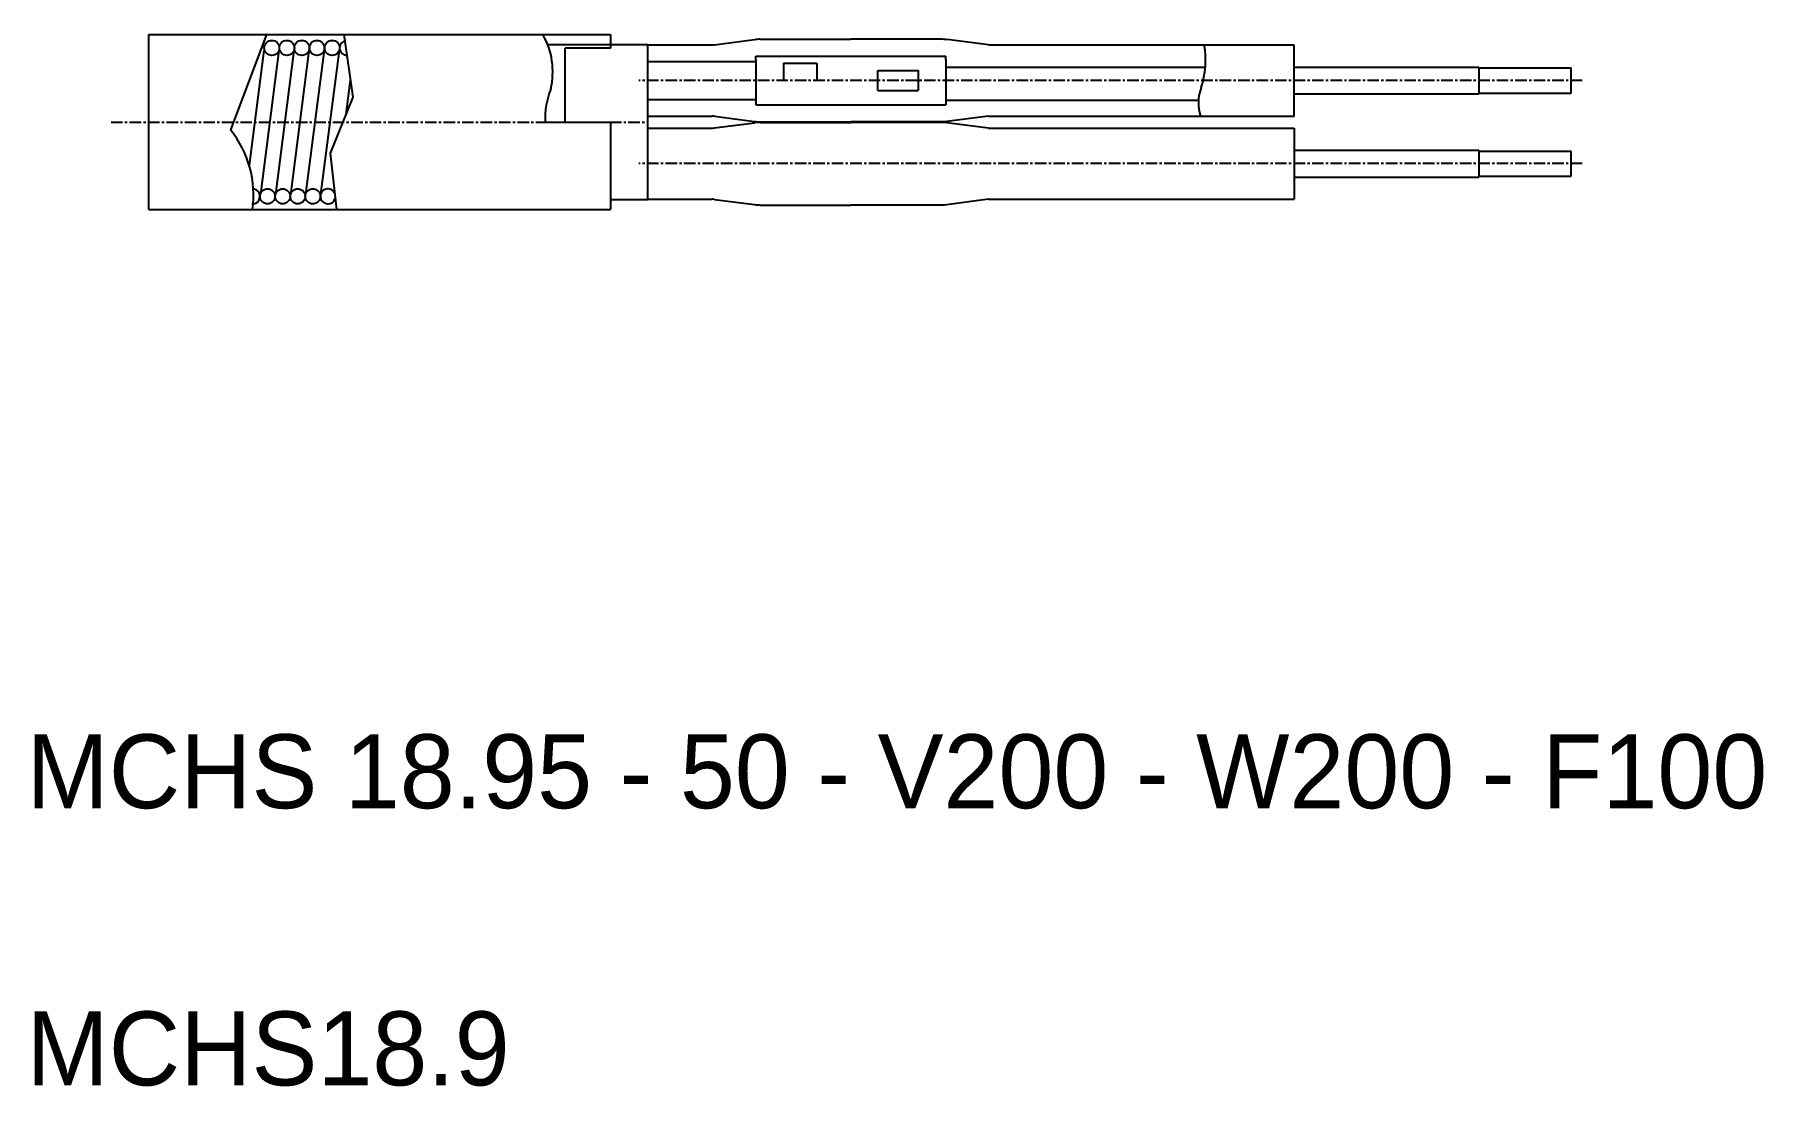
# Model space of a CAD drawing. Extents: x 1 to 188, y 0 to 114.
import ezdxf

# ---------------------------------------------------------------- set-up
doc = ezdxf.new("R2010")
doc.units = 0
doc.linetypes.add('CENTER', pattern=[2, 1.25, -0.25, 0.25, -0.25])
doc.layers.get('0').update_dxf_attribs({"linetype": 'CONTINUOUS'})
doc.layers.add('CENTER', color=1, linetype='CENTER')

msp = doc.modelspace()

# ---------------------------------------------------------------- linework, layer by layer
at = {"color": 7, "linetype": 'CONTINUOUS'}
for p, q in [((13.25, 94.8), (13.25, 113.75)), ((13.25, 113.75), (63.25, 113.75)), ((63.25, 112.66), (67.25, 112.66)), ((67.25, 112.66), (67.25, 95.89)), ((67.25, 112.63), (74.22, 112.63)), ((67.25, 112.63), (74.22, 112.63)), ((74.48, 112.64), (78.81, 113.2)), ((79.45, 113.24), (89.25, 113.24)), ((99.05, 113.24), (89.25, 113.24)), ((104.15, 112.63), (99.69, 113.2)), ((104.15, 112.63), (137.25, 112.63)), ((137.25, 104.89), (137.25, 112.63)), ((137.25, 110.22), (157.25, 110.22)), ((157.25, 110.22), (157.25, 107.32)), ((157.25, 110.14), (167.25, 110.14)), ((167.25, 107.41), (167.25, 110.14)), ((137.25, 107.32), (157.25, 107.32)), ((157.25, 107.41), (167.25, 107.41)), ((67.25, 104.92), (74.22, 104.92)), ((67.25, 104.92), (74.22, 104.92)), ((74.48, 104.91), (78.81, 104.35)), ((104.15, 104.92), (99.37, 104.3)), ((104.15, 104.92), (137.25, 104.92)), ((63.25, 104.27), (63.25, 94.8)), ((67.25, 103.63), (74.22, 103.63)), ((67.25, 103.63), (74.22, 103.63)), ((74.48, 103.64), (78.81, 104.2)), ((79.13, 104.27), (89.25, 104.27)), ((79.13, 104.27), (89.25, 104.27)), ((79.45, 104.3), (89.25, 104.3)), ((79.45, 104.24), (89.25, 104.24)), ((99.37, 104.3), (89.25, 104.3)), ((99.37, 104.27), (89.25, 104.27)), ((99.37, 104.27), (89.25, 104.27)), ((99.37, 104.24), (89.25, 104.24)), ((104.15, 103.63), (99.37, 104.24)), ((104.15, 103.63), (137.25, 103.63)), ((137.25, 103.63), (137.25, 95.92)), ((137.25, 101.22), (157.25, 101.22)), ((157.25, 101.22), (157.25, 98.32)), ((157.25, 101.14), (167.25, 101.14)), ((167.25, 98.41), (167.25, 101.14)), ((137.25, 98.32), (157.25, 98.32)), ((157.25, 98.41), (167.25, 98.41)), ((63.25, 95.89), (67.25, 95.89)), ((67.25, 95.92), (74.22, 95.92)), ((67.25, 95.92), (74.22, 95.92)), ((74.48, 95.91), (78.81, 95.35)), ((104.15, 95.92), (99.37, 95.3)), ((104.15, 95.92), (137.25, 95.92)), ((13.25, 94.8), (63.25, 94.8)), ((79.45, 95.3), (89.25, 95.3)), ((99.37, 95.3), (89.25, 95.3))]:
    msp.add_line(p, q, dxfattribs=at)
at = {"color": 3, "linetype": 'CONTINUOUS'}
for p, q in [((25.99, 113.75), (22.1, 103.43)), ((56.44, 112.66), (63.25, 112.66)), ((63.25, 113.75), (63.25, 112.27)), ((25.69, 112.02), (24.1, 99.62)), ((27.32, 112.02), (25.33, 96.48)), ((28.95, 112.01), (26.95, 96.45)), ((30.58, 112), (28.57, 96.41)), ((32.23, 112.07), (30.22, 96.48)), ((33.85, 112.02), (31.85, 96.48)), ((58.34, 104.27), (58.34, 112.27)), ((63.25, 112.27), (58.34, 112.27)), ((67.25, 110.82), (78.98, 110.82)), ((78.98, 111.41), (99.53, 111.41)), ((78.98, 111.03), (78.98, 111.41)), ((78.98, 111.03), (78.98, 106.14)), ((81.98, 110.67), (81.98, 108.77)), ((81.98, 110.67), (85.58, 110.67)), ((85.58, 110.67), (85.58, 108.77)), ((99.53, 111.03), (99.53, 111.41)), ((99.53, 111.03), (99.53, 106.14)), ((35.06, 108.82), (34.59, 105.15)), ((92.19, 107.69), (92.19, 109.86)), ((92.19, 109.86), (96.53, 109.86)), ((96.53, 109.86), (96.53, 107.69)), ((99.53, 110.22), (127.65, 110.22)), ((67.25, 106.73), (78.98, 106.73)), ((92.19, 107.69), (96.53, 107.69)), ((78.98, 106.14), (99.53, 106.14)), ((99.53, 106.65), (126.9, 106.65)), ((56.17, 104.27), (63.25, 104.27))]:
    msp.add_line(p, q, dxfattribs=at)
msp.add_lwpolyline([(34.36, 113.75), (35.33, 106.96), (32.87, 100.92), (33.56, 94.8)], dxfattribs=at)
for centre in [(26.56, 112.31), (28.2, 112.31), (29.82, 112.31), (31.45, 112.31), (33.09, 112.31), (26.1, 96.24), (27.74, 96.24), (29.37, 96.24), (31, 96.24)]:
    msp.add_circle(centre, 0.814, dxfattribs=at)
for centre, radius, start, end in [((34.71, 112.31), 0.814, 108.5909, 267.6869), ((48.76, 109.72), 8.22, 346.8524, 29.3509), ((118.58, 110.95), 9.09, 341.187, 10.6396), ((64.56, 104.72), 8.4, 158.1345, 183.0648), ((131.45, 106.39), 4.56, 159.1334, 198.7802), ((13.24, 96.36), 11.34, 352.0909, 38.5603), ((24.47, 96.23), 0.814, 265.2287, 91.3709), ((32.63, 96.24), 0.814, 25.7134, 347.1103)]:
    msp.add_arc(centre, radius, start, end, dxfattribs=at)
at = {"color": 7, "linetype": 'CONTINUOUS'}
for centre, radius, start, end in [((74.22, 114.63), 2, 270, 277.3803), ((79.45, 108.24), 5, 90, 97.3803), ((99.05, 108.24), 5, 82.6197, 90), ((74.22, 102.92), 2, 82.6197, 90), ((74.22, 105.63), 2, 270, 277.3803), ((79.45, 109.3), 5, 262.6197, 270), ((79.45, 99.24), 5, 90, 97.3803), ((74.22, 93.92), 2, 82.6197, 90), ((79.45, 100.3), 5, 262.6197, 270)]:
    msp.add_arc(centre, radius, start, end, dxfattribs=at)
at = {"layer": 'CENTER', "color": 1, "linetype": 'CENTER'}
for p, q in [((168.44, 108.77), (66.31, 108.77)), ((9.16, 104.27), (67.25, 104.27)), ((168.44, 99.79), (66.31, 99.79))]:
    msp.add_line(p, q, dxfattribs=at)

# ---------------------------------------------------------------- texts
for s, p in [('MCHS 18.95 - 50 - V200 - W200 - F100', (0, 30)), ('MCHS18.9', (0, 0))]:
    msp.add_text(s, height=8).set_placement(p)

doc.saveas('drawing.dxf')
